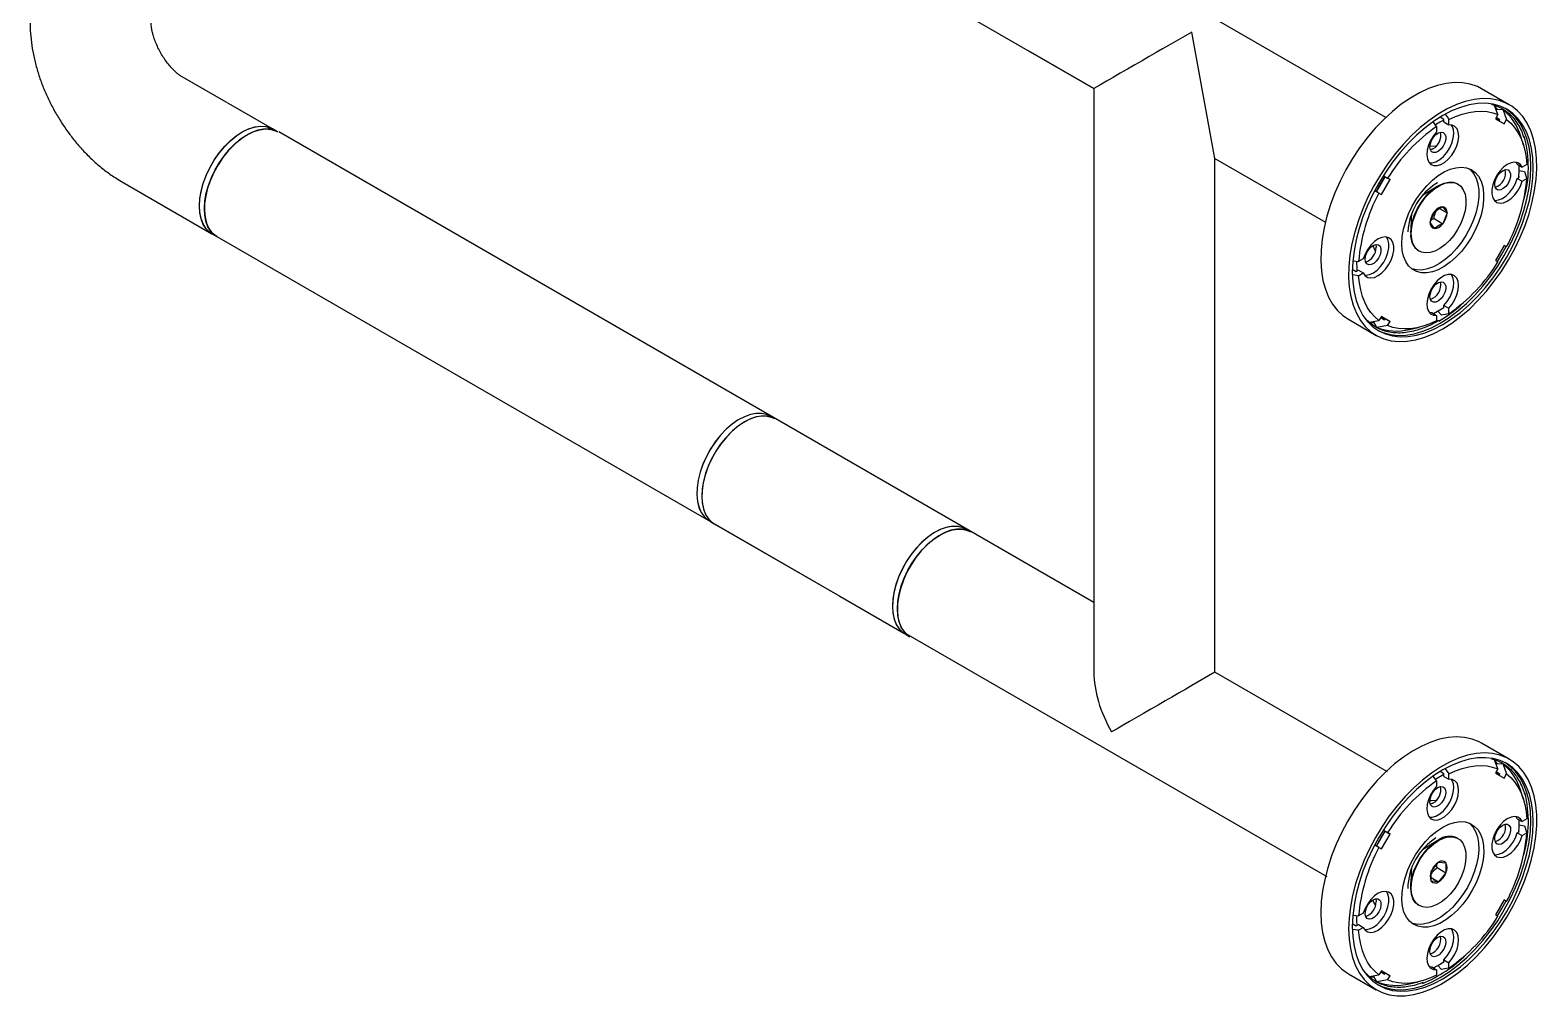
# Model space of a CAD drawing. Extents: x 0 to 3255, y 0 to 2385.
# Drawn here: x 1861.8 to 2297.4, y 958.9 to 1238.2 of the extents above; entities that cross this region are included whole.
import ezdxf

# ---------------------------------------------------------------- set-up
doc = ezdxf.new("R2010")
doc.units = 0
doc.header["$LTSCALE"] = 10
doc.header["$MEASUREMENT"] = 0
doc.layers.get('0').update_dxf_attribs({"linetype": 'CONTINUOUS'})

msp = doc.modelspace()

# ---------------------------------------------------------------- linework, layer by layer
at = {"color": 7, "linetype": 'Continuous', "lineweight": 25}
for p, q in [((2253.74, 1212.94), (2132.6, 1282.87)), ((2115.11, 1252.57), (2169.32, 1221.27)), ((2169.32, 1221.27), (2150.39, 1232.19)), ((1931.83, 1209.58), (1905.68, 1224.68)), ((2169.32, 1221.27), (2169.32, 1052.52)), ((2289.43, 1216.57), (2281.38, 1221.22)), ((2286.14, 1213.75), (2285.14, 1216.41)), ((2285.89, 1215.33), (2285.22, 1216.23)), ((2270.54, 1212.35), (2269.43, 1212.99)), ((2270.54, 1211.61), (2270.54, 1212.35)), ((2270.54, 1211.61), (2271.96, 1210.79)), ((2271.96, 1210.79), (2271.96, 1212.35)), ((2286.14, 1213.75), (2285.44, 1212.53)), ((2285.44, 1212.53), (2287.94, 1211.09)), ((2285.59, 1215.22), (2287.52, 1215.27)), ((2286.73, 1212.26), (2285.64, 1212.88)), ((2286.52, 1211.91), (2286.73, 1212.26)), ((2287.52, 1215.27), (2288.64, 1212.31)), ((2287.94, 1211.09), (2288.64, 1212.31)), ((1933.25, 1208.76), (1931.83, 1209.58)), ((2169.32, 1072.72), (1933.67, 1208.76)), ((2268.42, 1210.31), (2268.42, 1208.75)), ((2293.53, 1204.89), (2292.76, 1207.37)), ((2268.24, 1204.56), (2268.22, 1204.58)), ((2204.31, 1201.07), (2236.25, 1182.63)), ((2204.31, 1052.52), (2204.31, 1201.07)), ((2291.75, 1199.36), (2291.39, 1199.95)), ((2291.75, 1199.36), (2293.16, 1198.54)), ((2292.28, 1197.62), (2292.25, 1199.07)), ((2294.51, 1199.32), (2293.16, 1198.54)), ((1888.18, 1194.37), (1914.34, 1179.27)), ((2251.03, 1191.42), (2253.53, 1195.75)), ((2252.44, 1190.6), (2254.94, 1194.93)), ((2253.33, 1195.87), (2252.99, 1196.06)), ((2253.04, 1196.04), (2254.24, 1195.34)), ((2253.53, 1195.75), (2253.33, 1195.87)), ((2253.53, 1195.75), (2254.94, 1194.93)), ((2254.94, 1194.93), (2254.24, 1195.34)), ((2274.58, 1193.63), (2274.43, 1193.72)), ((2291.75, 1195.28), (2292.39, 1195.65)), ((2291.75, 1195.28), (2293.16, 1194.46)), ((2292.21, 1195.54), (2292.28, 1197.62)), ((2292.39, 1195.65), (2292.23, 1195.74)), ((2292.28, 1197.57), (2293.81, 1197.28)), ((2293.16, 1194.46), (2294.51, 1195.24)), ((2251.74, 1191.01), (2250.58, 1191.68)), ((2251.74, 1191.01), (2252.44, 1190.6)), ((2264.8, 1190.67), (2264.32, 1190.34)), ((2268.55, 1192.99), (2264.8, 1190.67)), ((2266.54, 1182.52), (2267.76, 1185.68)), ((2269.28, 1186.59), (2271.43, 1185.35)), ((2270.21, 1187.09), (2271.43, 1185.35)), ((2271.43, 1185.35), (2270.21, 1182.19)), ((2261.06, 1184.19), (2260.92, 1179.78)), ((2261.11, 1184.77), (2261.06, 1184.03)), ((2267.76, 1180.78), (2266.54, 1182.52)), ((2267.67, 1183.66), (2270.21, 1182.19)), ((1914.34, 1179.27), (1915.75, 1178.46)), ((1915.75, 1178.46), (2095.88, 1074.47)), ((2247.21, 1172.02), (2245.86, 1171.24)), ((2250.73, 1174.27), (2250.75, 1174.26)), ((2263.24, 1174.32), (2263.39, 1174.24)), ((2287.93, 1175.88), (2285.43, 1171.55)), ((2288.64, 1175.47), (2287.93, 1175.88)), ((2288.64, 1175.47), (2287.93, 1175.87)), ((2244.04, 1169.03), (2245.16, 1168.39)), ((2244.28, 1171.42), (2245.86, 1171.24)), ((2245.16, 1168.39), (2245.8, 1168.76)), ((2245.8, 1168.76), (2247.21, 1167.94)), ((2245.86, 1167.16), (2247.21, 1167.94)), ((2285.43, 1171.55), (2286.14, 1171.14)), ((2245.86, 1167.16), (2244.16, 1167.36)), ((2242.9, 1154.55), (2250.94, 1149.91)), ((2252.44, 1155.39), (2251.74, 1154.17)), ((2252.24, 1155.04), (2253.32, 1154.41)), ((2252.32, 1155.18), (2253.45, 1154.63)), ((2254.94, 1153.95), (2252.44, 1155.39)), ((2253.53, 1154.76), (2252.44, 1155.39)), ((2253.32, 1154.41), (2253.53, 1154.76)), ((2253.53, 1154.76), (2254.94, 1153.95)), ((2266.31, 1156.52), (2267, 1156.5)), ((2267, 1156.5), (2268.42, 1155.69)), ((2268.42, 1155.69), (2268.42, 1154.13)), ((2269.83, 1155.76), (2268.8, 1156.95)), ((2270.37, 1157.9), (2270.54, 1157.8)), ((2270.54, 1158.54), (2271.95, 1157.73)), ((2270.54, 1157.8), (2270.54, 1158.54)), ((2271.95, 1156.17), (2271.95, 1157.73)), ((2248.91, 1153.71), (2251.74, 1154.17)), ((2249.55, 1153.67), (2250.23, 1153.6)), ((2251.11, 1152.22), (2250.19, 1153.92)), ((2254.24, 1152.73), (2251.11, 1152.22)), ((2254.24, 1152.73), (2254.94, 1153.95)), ((2260.58, 1151.63), (2263.11, 1152.2)), ((2269.13, 1154.23), (2268.88, 1154.08)), ((2077.06, 1125.74), (2075.65, 1126.55)), ((2058.15, 1096.25), (2059.57, 1095.43)), ((2059.57, 1095.43), (2095.88, 1074.47)), ((2133.61, 1093.09), (2132.2, 1093.91)), ((2114.71, 1063.6), (2116.12, 1062.79)), ((2114.99, 1063.68), (2236.67, 993.44)), ((2254.17, 1023.74), (2204.3, 1052.53)), ((2289.43, 1027.38), (2281.38, 1032.03)), ((2270.54, 1023.15), (2269.43, 1023.8)), ((2270.89, 1024.6), (2271.96, 1023.16)), ((2286.14, 1024.56), (2285.13, 1027.22)), ((2285.9, 1026.12), (2285.23, 1027.03)), ((2286.14, 1024.56), (2285.44, 1023.34)), ((2285.59, 1026.02), (2287.52, 1026.08)), ((2287.52, 1026.08), (2288.64, 1023.12)), ((2268.42, 1021.12), (2267.47, 1022.41)), ((2268.42, 1021.12), (2268.42, 1019.56)), ((2270.54, 1022.41), (2270.54, 1023.15)), ((2270.54, 1022.41), (2271.96, 1021.6)), ((2271.96, 1021.6), (2271.96, 1023.16)), ((2285.44, 1023.34), (2287.94, 1021.9)), ((2286.6, 1022.85), (2285.56, 1023.55)), ((2286.72, 1023.06), (2285.64, 1023.69)), ((2286.52, 1022.71), (2286.72, 1023.06)), ((2287.94, 1021.9), (2288.64, 1023.12)), ((2268.24, 1015.37), (2268.22, 1015.38)), ((2293.53, 1015.7), (2292.76, 1018.17)), ((2291.75, 1010.16), (2291.39, 1010.76)), ((2251.03, 1002.23), (2253.53, 1006.55)), ((2253.33, 1006.67), (2252.99, 1006.87)), ((2253.02, 1006.85), (2254.24, 1006.15)), ((2253.53, 1006.55), (2253.33, 1006.67)), ((2253.53, 1006.55), (2254.94, 1005.74)), ((2291.75, 1010.16), (2293.16, 1009.35)), ((2291.75, 1006.08), (2292.39, 1006.45)), ((2292.17, 1008.4), (2293.81, 1008.09)), ((2292.39, 1006.45), (2292.23, 1006.55)), ((2294.51, 1010.13), (2293.16, 1009.35)), ((2251.74, 1001.82), (2250.57, 1002.49)), ((2252.44, 1001.41), (2254.94, 1005.74)), ((2254.94, 1005.74), (2254.24, 1006.15)), ((2268.55, 1003.8), (2264.8, 1001.48)), ((2274.58, 1004.44), (2274.43, 1004.52)), ((2291.75, 1006.08), (2293.16, 1005.27)), ((2293.16, 1005.27), (2294.51, 1006.05)), ((2251.74, 1001.82), (2252.44, 1001.41)), ((2264.8, 1001.48), (2264.32, 1001.14)), ((2261.06, 994.99), (2260.92, 990.59)), ((2261.11, 995.58), (2261.06, 994.99)), ((2266.87, 994.93), (2268.99, 997.57)), ((2268.56, 996.02), (2271.11, 994.55)), ((2268.99, 997.57), (2271.11, 997.38)), ((2271.11, 994.55), (2268.99, 991.91)), ((2266.83, 993.15), (2268.99, 991.91)), ((2268.99, 991.91), (2266.87, 992.1)), ((2250.73, 985.08), (2250.75, 985.07)), ((2263.24, 985.13), (2263.39, 985.04)), ((2287.93, 986.68), (2285.43, 982.35)), ((2288.64, 986.28), (2287.93, 986.68)), ((2288.64, 986.28), (2287.93, 986.68)), ((2244.27, 982.23), (2245.86, 982.05)), ((2247.21, 982.83), (2245.86, 982.05)), ((2285.43, 982.35), (2286.14, 981.95)), ((2244.04, 979.83), (2245.16, 979.19)), ((2245.86, 977.96), (2244.1, 978.17)), ((2245.16, 979.19), (2245.8, 979.56)), ((2245.8, 979.56), (2247.21, 978.74)), ((2245.86, 977.96), (2247.21, 978.74)), ((2266.31, 967.33), (2267.01, 967.31)), ((2267.01, 967.31), (2268.42, 966.49)), ((2267.5, 967.02), (2268.77, 967.72)), ((2268.77, 967.72), (2270.54, 968.82)), ((2269.83, 966.56), (2268.81, 967.74)), ((2270.38, 968.71), (2270.54, 968.61)), ((2270.54, 969.35), (2271.95, 968.53)), ((2270.54, 968.61), (2270.54, 969.35)), ((2271.95, 966.98), (2271.95, 968.53)), ((2242.9, 965.36), (2250.94, 960.71)), ((2248.88, 964.51), (2251.74, 964.98)), ((2249.42, 964.49), (2250.22, 964.4)), ((2251.11, 963.02), (2250.19, 964.72)), ((2254.24, 963.53), (2251.11, 963.02)), ((2252.44, 966.2), (2251.74, 964.98)), ((2252.24, 965.84), (2253.32, 965.22)), ((2254.94, 964.75), (2252.44, 966.2)), ((2253.53, 965.57), (2252.44, 966.2)), ((2253.32, 965.22), (2253.53, 965.57)), ((2253.53, 965.57), (2254.94, 964.75)), ((2254.24, 963.53), (2254.94, 964.75)), ((2260.58, 962.43), (2263.11, 963.01)), ((2268.42, 966.49), (2268.42, 964.94))]:
    msp.add_line(p, q, dxfattribs=at)
for p, q in [((2204.31, 1201.07), (2197.6, 1237.6)), ((2095.88, 1074.47), (2114.36, 1063.82))]:
    msp.add_line(p, q)
at = {"color": 7, "linetype": 'Continuous', "lineweight": 25, "flags": 128}
for points in [[(2197.6, 1237.6), (2190.9, 1233.73), (2189.16, 1232.73), (2187.29, 1231.65), (2185.31, 1230.51), (2183.26, 1229.32), (2181.16, 1228.11), (2179.05, 1226.89), (2176.95, 1225.68), (2174.9, 1224.5), (2172.93, 1223.36), (2171.05, 1222.28), (2169.32, 1221.27), (2169.32, 1221.27)], [(2281.38, 1221.22), (2280.19, 1221.83), (2278.14, 1222.55), (2275.94, 1222.94), (2273.61, 1223.01), (2271.18, 1222.75), (2268.66, 1222.16), (2266.08, 1221.26), (2263.46, 1220.04), (2260.83, 1218.52), (2258.21, 1216.72), (2255.63, 1214.64), (2253.11, 1212.32), (2250.67, 1209.77), (2248.34, 1207.02), (2246.14, 1204.08), (2244.09, 1201), (2242.21, 1197.79), (2240.52, 1194.49), (2239.02, 1191.13), (2237.74, 1187.73), (2236.69, 1184.34), (2235.88, 1180.99), (2235.31, 1177.69), (2234.99, 1174.5), (2234.93, 1171.42), (2235.12, 1168.5), (2235.56, 1165.77), (2236.25, 1163.23), (2237.19, 1160.93), (2238.35, 1158.88), (2239.74, 1157.1), (2241.34, 1155.61), (2242.9, 1154.55)], [(2270.19, 1151.81), (2272.81, 1153.47), (2275.41, 1155.41), (2277.97, 1157.61), (2280.45, 1160.05), (2282.83, 1162.71), (2285.1, 1165.56), (2287.23, 1168.57), (2289.2, 1171.72), (2290.99, 1174.98), (2292.59, 1178.31), (2293.97, 1181.69), (2295.14, 1185.09), (2296.07, 1188.47), (2296.76, 1191.8), (2297.21, 1195.05), (2297.4, 1198.18), (2297.33, 1201.18), (2297.02, 1204.02), (2296.45, 1206.65), (2295.64, 1209.07), (2294.59, 1211.25), (2293.31, 1213.17), (2291.82, 1214.81), (2290.12, 1216.15), (2288.24, 1217.18), (2286.19, 1217.9), (2283.99, 1218.3), (2281.66, 1218.36), (2279.23, 1218.1), (2276.71, 1217.52), (2274.12, 1216.61), (2271.51, 1215.39), (2268.88, 1213.88), (2266.26, 1212.07), (2263.68, 1210), (2261.16, 1207.68), (2258.72, 1205.12), (2256.39, 1202.37), (2254.19, 1199.43), (2252.14, 1196.35), (2250.26, 1193.14), (2248.56, 1189.84), (2247.07, 1186.48), (2245.79, 1183.09), (2244.74, 1179.7), (2243.93, 1176.34), (2243.36, 1173.05), (2243.04, 1169.85), (2242.98, 1166.78), (2243.17, 1163.86), (2243.61, 1161.12), (2244.3, 1158.59), (2245.24, 1156.29), (2246.4, 1154.24), (2247.79, 1152.46), (2249.38, 1150.97), (2251.18, 1149.78), (2253.14, 1148.9), (2255.27, 1148.34), (2257.54, 1148.11), (2259.92, 1148.21), (2262.4, 1148.63), (2264.96, 1149.38), (2267.56, 1150.44), (2270.19, 1151.81)], [(2270.19, 1153.03), (2272.75, 1154.66), (2275.29, 1156.56), (2277.78, 1158.72), (2280.2, 1161.11), (2282.52, 1163.72), (2284.72, 1166.51), (2286.78, 1169.47), (2288.68, 1172.56), (2290.41, 1175.75), (2291.94, 1179.01), (2293.26, 1182.31), (2294.35, 1185.63), (2295.22, 1188.92), (2295.84, 1192.15), (2296.22, 1195.3), (2296.34, 1198.34), (2296.22, 1201.22), (2295.84, 1203.94), (2295.22, 1206.45), (2294.36, 1208.75), (2293.26, 1210.79), (2291.94, 1212.57), (2290.41, 1214.07), (2288.69, 1215.27), (2286.78, 1216.17), (2284.72, 1216.74), (2282.52, 1217), (2280.2, 1216.92), (2277.78, 1216.53), (2275.29, 1215.81), (2272.76, 1214.78), (2270.19, 1213.45), (2267.63, 1211.82), (2265.09, 1209.92), (2262.6, 1207.76), (2260.18, 1205.37), (2257.86, 1202.76), (2255.66, 1199.97), (2253.6, 1197.01), (2251.7, 1193.92), (2249.97, 1190.73), (2248.44, 1187.47), (2247.12, 1184.17), (2246.02, 1180.85), (2245.16, 1177.56), (2244.54, 1174.33), (2244.16, 1171.18), (2244.03, 1168.14), (2244.16, 1165.26), (2244.53, 1162.54), (2245.16, 1160.03), (2246.02, 1157.73), (2247.12, 1155.69), (2248.44, 1153.91), (2249.97, 1152.41), (2251.69, 1151.21), (2253.59, 1150.31), (2255.65, 1149.74), (2257.86, 1149.48), (2260.18, 1149.56), (2262.59, 1149.95), (2265.08, 1150.67), (2267.62, 1151.7), (2270.19, 1153.03)], [(2269.48, 1153.44), (2272.04, 1155.07), (2274.58, 1156.97), (2277.07, 1159.12), (2279.49, 1161.52), (2281.81, 1164.13), (2284.01, 1166.92), (2286.07, 1169.88), (2287.97, 1172.96), (2289.7, 1176.16), (2291.23, 1179.42), (2292.55, 1182.72), (2293.65, 1186.04), (2294.51, 1189.33), (2295.13, 1192.56), (2295.51, 1195.71), (2295.64, 1198.74), (2295.51, 1201.63), (2295.14, 1204.35), (2294.51, 1206.86), (2293.65, 1209.15), (2292.55, 1211.2), (2291.23, 1212.98), (2289.7, 1214.48), (2288.33, 1215.47)], [(2268.42, 1210.31), (2268.19, 1210.63), (2267.48, 1211.59)], [(2270.54, 1212.14), (2269.38, 1211.54), (2268.12, 1210.81)], [(2270.87, 1213.82), (2271.73, 1212.67), (2271.96, 1212.35)], [(2271.96, 1212.35), (2273.9, 1213.22), (2275.81, 1213.89), (2277.69, 1214.37), (2279.52, 1214.65), (2281.3, 1214.73), (2283, 1214.6), (2284.62, 1214.28), (2286.14, 1213.75)], [(2286.6, 1212.04), (2286.43, 1212.17), (2285.56, 1212.75)], [(2288.64, 1212.31), (2289.86, 1211.25), (2290.95, 1210.01), (2291.9, 1208.6), (2292.72, 1207.02), (2293.4, 1205.3), (2293.92, 1203.43), (2294.29, 1201.43), (2294.51, 1199.32)], [(1910.71, 1187.28), (1910.84, 1189.39), (1911.22, 1191.6), (1911.83, 1193.86), (1912.68, 1196.14), (1913.74, 1198.38), (1914.98, 1200.54), (1916.4, 1202.58), (1917.95, 1204.45), (1919.6, 1206.12), (1921.33, 1207.55), (1923.09, 1208.71), (1924.85, 1209.58), (1926.57, 1210.14), (1928.23, 1210.39), (1929.77, 1210.3), (1931.19, 1209.9), (1931.83, 1209.58)], [(1914.34, 1179.27), (1913.64, 1179.75), (1912.6, 1180.8), (1911.77, 1182.12), (1911.17, 1183.69), (1910.82, 1185.49), (1910.72, 1187.46), (1910.86, 1189.58), (1911.26, 1191.79), (1911.9, 1194.06), (1912.76, 1196.34), (1913.84, 1198.57), (1915.1, 1200.73), (1916.53, 1202.75), (1918.09, 1204.61), (1919.75, 1206.25), (1921.48, 1207.66), (1923.24, 1208.8), (1925, 1209.64), (1926.72, 1210.18), (1928.37, 1210.39), (1929.9, 1210.28), (1931.3, 1209.85), (1931.83, 1209.58)], [(1915.75, 1178.46), (1915.05, 1178.93), (1914.01, 1179.98), (1913.18, 1181.3), (1912.59, 1182.88), (1912.23, 1184.67), (1912.13, 1186.65), (1912.28, 1188.76), (1912.67, 1190.98), (1913.31, 1193.25), (1914.18, 1195.52), (1915.25, 1197.76), (1916.52, 1199.91), (1917.94, 1201.94), (1919.5, 1203.79), (1921.16, 1205.44), (1922.89, 1206.84), (1924.65, 1207.98), (1926.41, 1208.83), (1928.13, 1209.36), (1929.78, 1209.58), (1931.32, 1209.46), (1932.72, 1209.03), (1933.25, 1208.76)], [(1933.25, 1208.76), (1932.28, 1209.21), (1930.83, 1209.54), (1929.26, 1209.54), (1927.58, 1209.22), (1925.84, 1208.59), (1924.08, 1207.64), (1922.33, 1206.42)], [(2268.42, 1208.75), (2267.47, 1207.58), (2266.67, 1206.25), (2266.07, 1204.85), (2265.71, 1203.45), (2265.6, 1202.13), (2265.75, 1200.96), (2266.15, 1200.02), (2266.78, 1199.35), (2267.61, 1198.99), (2268.58, 1198.97), (2269.64, 1199.29), (2270.74, 1199.92), (2271.8, 1200.83), (2272.77, 1201.98), (2273.6, 1203.28), (2274.23, 1204.68), (2274.63, 1206.09), (2274.79, 1207.43), (2274.67, 1208.62), (2274.31, 1209.6), (2273.71, 1210.32), (2272.91, 1210.72), (2271.96, 1210.79)], [(2266.31, 1199.79), (2267.17, 1199.79), (2268.23, 1200.11), (2269.32, 1200.74), (2270.39, 1201.65), (2271.36, 1202.79), (2272.19, 1204.1), (2272.82, 1205.5), (2273.22, 1206.91), (2273.37, 1208.25), (2273.26, 1209.44), (2272.9, 1210.42), (2272.65, 1210.78)], [(2266.48, 1204.36), (2266.6, 1205.3), (2266.96, 1206.27), (2267.52, 1207.19), (2268.21, 1207.94), (2268.97, 1208.44), (2269.7, 1208.65), (2270.33, 1208.54), (2270.8, 1208.12), (2271.04, 1207.44), (2271.04, 1206.56), (2270.8, 1205.59), (2270.33, 1204.64), (2269.7, 1203.79), (2268.97, 1203.16), (2268.21, 1202.79), (2267.52, 1202.74), (2266.96, 1203.01), (2266.6, 1203.57), (2266.48, 1204.36)], [(1922.33, 1206.42), (1920.61, 1204.93), (1918.98, 1203.21), (1917.46, 1201.3), (1916.09, 1199.22), (1914.88, 1197.04), (1913.87, 1194.78), (1913.08, 1192.51), (1912.52, 1190.25), (1912.2, 1188.06), (1912.14, 1185.99), (1912.32, 1184.07), (1912.75, 1182.34), (1913.43, 1180.84), (1914.32, 1179.61), (1915.43, 1178.66), (1915.75, 1178.46)], [(2268.22, 1204.58), (2268.12, 1204.58), (2266.48, 1204.48)], [(2267.36, 1203.85), (2266.62, 1203.57), (2266.61, 1203.56)], [(2258.35, 1176.41), (2258.47, 1178.47), (2258.85, 1180.64), (2259.47, 1182.86), (2260.31, 1185.09), (2261.37, 1187.28), (2262.62, 1189.38), (2264.02, 1191.35), (2265.56, 1193.15), (2267.19, 1194.74), (2268.89, 1196.09), (2270.62, 1197.15), (2272.34, 1197.93), (2274.01, 1198.39), (2275.6, 1198.53), (2277.08, 1198.34), (2278.41, 1197.83), (2279.56, 1197.01), (2280.52, 1195.89), (2281.25, 1194.51), (2281.75, 1192.88), (2282, 1191.05), (2282, 1189.06), (2281.75, 1186.94), (2281.25, 1184.74), (2280.51, 1182.51), (2279.56, 1180.29), (2278.41, 1178.14), (2277.08, 1176.1), (2275.6, 1174.2), (2274.01, 1172.5), (2272.34, 1171.03), (2270.62, 1169.82), (2268.89, 1168.9), (2267.19, 1168.28), (2265.56, 1167.98), (2264.02, 1168.01), (2262.61, 1168.36), (2261.37, 1169.02), (2260.31, 1170), (2259.47, 1171.25), (2258.85, 1172.76), (2258.47, 1174.49), (2258.35, 1176.41)], [(2277.82, 1198.1), (2278.15, 1197.82), (2279.1, 1196.71), (2279.83, 1195.32), (2280.33, 1193.7), (2280.58, 1191.87), (2280.58, 1189.87), (2280.33, 1187.75), (2279.83, 1185.55), (2279.1, 1183.32), (2278.15, 1181.11), (2276.99, 1178.96), (2275.66, 1176.91), (2274.19, 1175.02), (2272.6, 1173.32), (2270.92, 1171.85), (2269.21, 1170.64), (2267.48, 1169.72), (2265.78, 1169.1), (2264.14, 1168.8), (2262.61, 1168.82), (2261.2, 1169.17), (2261.14, 1169.2)], [(2293.16, 1198.54), (2292.63, 1199.33), (2291.88, 1199.82), (2290.96, 1199.98), (2289.93, 1199.81), (2288.84, 1199.31), (2287.75, 1198.51), (2286.74, 1197.46), (2285.84, 1196.21), (2285.12, 1194.84), (2284.62, 1193.43), (2284.36, 1192.05), (2284.36, 1190.79), (2284.62, 1189.71), (2285.12, 1188.88), (2285.84, 1188.34), (2286.74, 1188.12), (2287.75, 1188.25), (2288.84, 1188.7), (2289.93, 1189.45), (2290.96, 1190.47), (2291.88, 1191.69), (2292.62, 1193.05), (2293.16, 1194.46)], [(2253.45, 1195.8), (2251.94, 1193.29), (2250.95, 1191.46)], [(2260.92, 1179.45), (2261.05, 1181.16), (2261.42, 1182.96), (2262.04, 1184.79), (2262.87, 1186.6), (2263.9, 1188.32), (2265.08, 1189.91), (2266.39, 1191.31), (2267.77, 1192.47), (2269.19, 1193.36), (2270.6, 1193.95), (2271.95, 1194.22), (2273.2, 1194.17), (2274.31, 1193.79), (2274.43, 1193.72)], [(2261.07, 1179.36), (2261.2, 1181.07), (2261.57, 1182.87), (2262.19, 1184.7), (2263.02, 1186.51), (2264.05, 1188.23), (2265.23, 1189.82), (2266.54, 1191.22), (2267.92, 1192.38), (2269.34, 1193.27), (2270.75, 1193.87), (2272.1, 1194.14), (2273.35, 1194.08), (2274.46, 1193.7), (2275.39, 1193.01), (2276.12, 1192.02), (2276.62, 1190.77), (2276.87, 1189.31), (2276.87, 1187.67), (2276.62, 1185.91), (2276.12, 1184.08), (2275.39, 1182.26), (2274.46, 1180.48), (2273.35, 1178.82), (2272.1, 1177.32), (2270.75, 1176.04), (2269.34, 1175.01), (2267.92, 1174.26), (2266.54, 1173.83), (2265.23, 1173.72), (2264.05, 1173.94), (2263.02, 1174.48), (2262.19, 1175.32), (2261.57, 1176.44), (2261.2, 1177.81), (2261.07, 1179.36)], [(2285.04, 1188.97), (2285.32, 1188.94), (2286.34, 1189.06), (2287.42, 1189.51), (2288.51, 1190.27), (2289.55, 1191.29), (2290.46, 1192.51), (2291.21, 1193.86), (2291.75, 1195.28)], [(2285.21, 1193.54), (2285.34, 1194.48), (2285.7, 1195.45), (2286.25, 1196.36), (2286.94, 1197.11), (2287.7, 1197.62), (2288.43, 1197.83), (2289.06, 1197.72), (2289.53, 1197.3), (2289.77, 1196.61), (2289.77, 1195.74), (2289.53, 1194.77), (2289.06, 1193.81), (2288.43, 1192.97), (2287.7, 1192.33), (2286.94, 1191.97), (2286.25, 1191.92), (2285.7, 1192.19), (2285.34, 1192.75), (2285.21, 1193.54)], [(2293.81, 1197.28), (2294.44, 1195.46), (2294.51, 1195.24)], [(1914.34, 1179.27), (1913.74, 1179.67), (1912.68, 1180.69), (1911.83, 1181.99), (1911.22, 1183.55), (1910.84, 1185.32), (1910.71, 1187.28)], [(2247.21, 1167.94), (2247.75, 1167.15), (2248.5, 1166.66), (2249.42, 1166.5), (2250.45, 1166.67), (2251.54, 1167.17), (2252.62, 1167.97), (2253.64, 1169.02), (2254.54, 1170.27), (2255.25, 1171.64), (2255.76, 1173.05), (2256.02, 1174.43), (2256.02, 1175.69), (2255.76, 1176.77), (2255.26, 1177.6), (2254.54, 1178.14), (2253.64, 1178.36), (2252.62, 1178.23), (2251.54, 1177.78), (2250.45, 1177.03), (2249.42, 1176.01), (2248.5, 1174.79), (2247.75, 1173.43), (2247.21, 1172.02)], [(2247.58, 1167.34), (2248, 1167.31), (2249.04, 1167.49), (2250.12, 1167.99), (2251.21, 1168.79), (2252.23, 1169.84), (2253.12, 1171.08), (2253.84, 1172.45), (2254.34, 1173.87), (2254.6, 1175.25), (2254.6, 1176.51), (2254.34, 1177.59), (2253.92, 1178.33)], [(2247.74, 1171.92), (2247.87, 1172.85), (2248.23, 1173.83), (2248.78, 1174.74), (2249.48, 1175.49), (2250.23, 1176), (2250.96, 1176.21), (2251.6, 1176.09), (2252.06, 1175.67), (2252.31, 1174.99), (2252.31, 1174.12), (2252.06, 1173.15), (2251.6, 1172.19), (2250.96, 1171.35), (2250.23, 1170.71), (2249.48, 1170.35), (2248.78, 1170.3), (2248.23, 1170.57), (2247.87, 1171.13), (2247.74, 1171.92)], [(2249.94, 1175.84), (2250.47, 1174.71), (2250.73, 1174.27)], [(2250.8, 1176.19), (2250.8, 1176.18), (2250.92, 1175.39)], [(2285.98, 1171.23), (2287.27, 1173.37), (2288.48, 1175.57)], [(2245.28, 1171.26), (2245.3, 1169.11), (2245.34, 1168.49)], [(2270.54, 1158.54), (2271.49, 1159.72), (2272.29, 1161.04), (2272.89, 1162.45), (2273.26, 1163.85), (2273.37, 1165.17), (2273.22, 1166.34), (2272.81, 1167.28), (2272.65, 1167.51)], [(2251.74, 1154.17), (2250.52, 1155.23), (2249.43, 1156.47), (2248.47, 1157.88), (2247.65, 1159.46), (2246.98, 1161.18), (2246.46, 1163.05), (2246.08, 1165.05), (2245.86, 1167.16)], [(2271.95, 1157.73), (2272.91, 1158.9), (2273.71, 1160.23), (2274.3, 1161.63), (2274.67, 1163.03), (2274.78, 1164.35), (2274.63, 1165.52), (2274.23, 1166.46), (2273.6, 1167.13), (2272.77, 1167.49), (2271.8, 1167.51), (2270.73, 1167.19), (2269.64, 1166.56), (2268.58, 1165.65), (2267.6, 1164.5), (2266.78, 1163.2), (2266.15, 1161.8), (2265.74, 1160.39), (2265.59, 1159.05), (2265.7, 1157.86), (2266.07, 1156.88), (2266.67, 1156.16), (2267.47, 1155.76), (2268.42, 1155.69)], [(2266.47, 1161.1), (2266.6, 1162.03), (2266.96, 1163.01), (2267.52, 1163.92), (2268.21, 1164.67), (2268.96, 1165.18), (2269.7, 1165.38), (2270.33, 1165.27), (2270.79, 1164.85), (2271.04, 1164.17), (2271.04, 1163.29), (2270.79, 1162.33), (2270.33, 1161.37), (2269.7, 1160.52), (2268.96, 1159.89), (2268.21, 1159.52), (2267.52, 1159.48), (2266.96, 1159.75), (2266.6, 1160.31), (2266.47, 1161.1)], [(2267.5, 1156.22), (2269.38, 1157.27), (2270.54, 1158.01)], [(2271.95, 1156.17), (2270.33, 1155.85), (2269.83, 1155.76)], [(2251.34, 1151.41), (2252.89, 1150.72), (2254.95, 1150.15), (2257.15, 1149.89), (2259.47, 1149.96), (2261.89, 1150.36), (2264.38, 1151.08), (2266.91, 1152.11), (2269.48, 1153.44)], [(2268.42, 1154.13), (2266.48, 1153.26), (2264.56, 1152.59), (2262.68, 1152.11), (2260.85, 1151.83), (2259.08, 1151.75), (2257.38, 1151.88), (2255.76, 1152.2), (2254.24, 1152.73)], [(2075.65, 1126.55), (2074.69, 1127), (2073.24, 1127.33), (2071.67, 1127.34), (2070, 1127.02), (2068.26, 1126.39), (2066.5, 1125.45), (2064.74, 1124.22), (2063.03, 1122.74), (2061.4, 1121.02), (2059.87, 1119.11), (2058.5, 1117.04), (2057.29, 1114.85), (2056.28, 1112.6), (2055.48, 1110.32), (2054.92, 1108.06), (2054.6, 1105.87), (2054.53, 1103.8), (2054.72, 1101.88), (2055.15, 1100.15), (2055.82, 1098.65), (2056.72, 1097.41), (2057.82, 1096.46), (2058.15, 1096.25)], [(2075.65, 1126.55), (2074.7, 1126.99), (2073.26, 1127.33), (2071.68, 1127.34), (2070.01, 1127.03), (2068.28, 1126.39), (2066.51, 1125.46), (2064.76, 1124.23), (2063.04, 1122.75), (2061.41, 1121.04), (2059.89, 1119.12), (2058.51, 1117.06), (2057.3, 1114.87), (2056.29, 1112.62), (2055.49, 1110.34), (2054.93, 1108.08), (2054.6, 1105.89), (2054.53, 1103.82), (2054.72, 1101.89), (2055.14, 1100.16), (2055.81, 1098.66), (2056.71, 1097.42)], [(2077.06, 1125.74), (2076.41, 1126.06), (2075, 1126.47), (2073.45, 1126.55), (2071.8, 1126.31), (2070.07, 1125.74), (2068.31, 1124.87), (2066.55, 1123.71), (2064.83, 1122.28), (2063.17, 1120.61), (2061.62, 1118.74), (2060.21, 1116.71), (2058.96, 1114.54), (2057.91, 1112.3), (2057.06, 1110.02), (2056.44, 1107.76), (2056.07, 1105.55), (2055.94, 1103.44), (2056.07, 1101.48), (2056.44, 1099.71), (2057.06, 1098.16), (2057.91, 1096.85), (2058.96, 1095.83), (2059.57, 1095.43)], [(2077.06, 1125.74), (2076.12, 1126.18), (2074.67, 1126.51), (2073.1, 1126.52), (2071.42, 1126.21), (2069.69, 1125.58), (2067.93, 1124.64), (2066.17, 1123.42), (2064.46, 1121.93), (2062.82, 1120.22), (2061.3, 1118.31), (2059.92, 1116.24), (2058.71, 1114.06), (2057.7, 1111.8), (2056.9, 1109.52), (2056.34, 1107.27), (2056.02, 1105.08), (2055.95, 1103), (2056.13, 1101.08), (2056.56, 1099.35), (2057.23, 1097.85), (2058.12, 1096.61)], [(2056.71, 1097.42), (2057.81, 1096.47), (2058.15, 1096.25)], [(2058.12, 1096.61), (2059.22, 1095.65), (2059.57, 1095.43)], [(2132.2, 1093.91), (2131.56, 1094.23), (2130.14, 1094.63), (2128.59, 1094.72), (2126.94, 1094.47), (2125.21, 1093.91), (2123.45, 1093.04), (2121.69, 1091.88), (2119.97, 1090.45), (2118.31, 1088.78), (2116.77, 1086.91), (2115.35, 1084.87), (2114.1, 1082.71), (2113.05, 1080.47), (2112.2, 1078.19), (2111.58, 1075.93), (2111.21, 1073.72), (2111.08, 1071.61), (2111.21, 1069.65), (2111.58, 1067.88), (2112.2, 1066.32), (2113.05, 1065.02), (2114.1, 1064), (2114.71, 1063.6)], [(2132.2, 1093.91), (2131.26, 1094.34), (2129.81, 1094.68), (2128.24, 1094.69), (2126.57, 1094.38), (2124.83, 1093.75), (2123.07, 1092.81), (2121.31, 1091.59), (2119.6, 1090.1), (2117.96, 1088.39), (2116.44, 1086.48), (2115.06, 1084.41), (2113.85, 1082.23), (2112.84, 1079.97), (2112.04, 1077.69), (2111.48, 1075.44), (2111.16, 1073.25), (2111.09, 1071.17), (2111.27, 1069.25), (2111.7, 1067.52), (2112.37, 1066.02), (2113.26, 1064.77)], [(2133.61, 1093.09), (2132.67, 1093.53), (2131.23, 1093.86), (2129.65, 1093.87), (2127.98, 1093.56), (2126.24, 1092.93), (2124.48, 1091.99), (2122.72, 1090.77), (2121.01, 1089.29), (2119.38, 1087.57), (2117.86, 1085.66), (2116.48, 1083.59), (2115.27, 1081.41), (2114.26, 1079.15), (2113.46, 1076.88), (2112.89, 1074.62), (2112.57, 1072.43), (2112.5, 1070.35), (2112.68, 1068.43), (2113.11, 1066.7), (2113.78, 1065.2), (2114.68, 1063.96)], [(2114.5, 1079.74), (2115.56, 1081.98), (2116.82, 1084.14), (2118.24, 1086.17), (2119.79, 1088.03), (2121.45, 1089.69), (2123.17, 1091.11), (2124.93, 1092.26), (2126.69, 1093.12), (2128.42, 1093.67), (2130.07, 1093.9), (2131.61, 1093.81), (2133.02, 1093.39), (2133.61, 1093.09)], [(2116.12, 1062.79), (2115.47, 1063.22), (2114.42, 1064.25), (2113.59, 1065.56), (2112.98, 1067.12), (2112.61, 1068.91), (2112.5, 1070.87), (2112.63, 1072.98), (2113.02, 1075.2), (2113.64, 1077.46), (2114.5, 1079.74)], [(2113.26, 1064.77), (2114.36, 1063.82), (2114.71, 1063.6)], [(2114.68, 1063.96), (2115.78, 1063), (2116.12, 1062.79)], [(2204.31, 1052.53), (2197.6, 1048.65), (2195.86, 1047.65), (2193.99, 1046.57), (2192.02, 1045.43), (2189.97, 1044.25), (2187.87, 1043.03), (2185.76, 1041.81), (2183.66, 1040.6), (2181.61, 1039.42), (2179.63, 1038.28), (2177.76, 1037.2), (2176.02, 1036.19), (2174.44, 1035.28)], [(2281.38, 1032.03), (2280.68, 1032.41), (2278.67, 1033.2), (2276.5, 1033.68), (2274.2, 1033.83), (2271.79, 1033.65), (2269.29, 1033.15), (2266.72, 1032.32), (2264.11, 1031.18), (2261.48, 1029.73), (2258.86, 1028), (2256.27, 1025.99), (2253.73, 1023.73), (2251.27, 1021.23), (2248.91, 1018.53), (2246.68, 1015.63), (2244.59, 1012.58), (2242.66, 1009.4), (2240.92, 1006.12), (2239.37, 1002.78), (2238.04, 999.39), (2236.93, 995.99), (2236.06, 992.63), (2235.43, 989.31), (2235.05, 986.09), (2234.92, 982.98)], [(2242.97, 978.34), (2243.1, 975.38), (2243.48, 972.59), (2244.11, 970), (2244.98, 967.64), (2246.09, 965.53), (2247.42, 963.68), (2248.97, 962.12), (2250.71, 960.85), (2252.64, 959.89), (2254.73, 959.26), (2256.96, 958.94), (2259.32, 958.96), (2261.78, 959.3), (2264.31, 959.97), (2266.91, 960.95), (2269.53, 962.25), (2272.16, 963.84), (2274.77, 965.71), (2277.34, 967.85), (2279.84, 970.23), (2282.25, 972.83), (2284.55, 975.64), (2286.71, 978.61), (2288.72, 981.73), (2290.56, 984.96), (2292.21, 988.28), (2293.65, 991.65), (2294.87, 995.05), (2295.86, 998.43), (2296.61, 1001.78), (2297.12, 1005.05), (2297.37, 1008.22), (2297.37, 1011.26), (2297.12, 1014.13), (2296.61, 1016.82), (2295.86, 1019.3), (2294.87, 1021.54), (2293.65, 1023.52), (2292.21, 1025.23), (2290.56, 1026.65), (2288.72, 1027.76), (2286.71, 1028.56), (2284.55, 1029.03), (2282.25, 1029.18), (2279.84, 1029), (2277.34, 1028.5), (2274.77, 1027.67), (2272.16, 1026.53), (2269.53, 1025.09), (2266.91, 1023.35), (2264.32, 1021.35), (2261.78, 1019.08), (2259.32, 1016.59), (2256.96, 1013.88), (2254.73, 1010.99), (2252.64, 1007.94), (2250.71, 1004.76), (2248.97, 1001.48), (2247.42, 998.13), (2246.09, 994.74), (2244.98, 991.35), (2244.11, 987.98), (2243.48, 984.67), (2243.1, 981.44), (2242.97, 978.34)], [(2244.03, 978.95), (2244.16, 976.06), (2244.53, 973.35), (2245.16, 970.83), (2246.02, 968.54), (2247.12, 966.49), (2248.44, 964.71), (2249.97, 963.21), (2251.69, 962.01), (2253.59, 961.12), (2255.66, 960.54), (2257.86, 960.29), (2260.18, 960.36), (2262.59, 960.76), (2265.08, 961.48), (2267.62, 962.51), (2270.19, 963.84), (2272.75, 965.47), (2275.29, 967.37), (2277.78, 969.52), (2280.2, 971.92), (2282.52, 974.52), (2284.72, 977.32), (2286.78, 980.28), (2288.68, 983.36), (2290.41, 986.55), (2291.94, 989.82), (2293.26, 993.12), (2294.35, 996.44), (2295.22, 999.73), (2295.84, 1002.96), (2296.22, 1006.11), (2296.34, 1009.14), (2296.22, 1012.03), (2295.84, 1014.75), (2295.22, 1017.26), (2294.35, 1019.55), (2293.26, 1021.6), (2291.94, 1023.38), (2290.41, 1024.88), (2288.69, 1026.08), (2286.78, 1026.97), (2284.72, 1027.55), (2282.52, 1027.8), (2280.2, 1027.73), (2277.78, 1027.33), (2275.29, 1026.62), (2272.75, 1025.59), (2270.19, 1024.25), (2267.63, 1022.63), (2265.09, 1020.73), (2262.6, 1018.57), (2260.18, 1016.17), (2257.86, 1013.57), (2255.66, 1010.77), (2253.6, 1007.82), (2251.69, 1004.73), (2249.97, 1001.54), (2248.44, 998.27), (2247.12, 994.97), (2246.02, 991.66), (2245.16, 988.37), (2244.54, 985.13), (2244.16, 981.98), (2244.03, 978.95)], [(2251.34, 962.22), (2252.89, 961.53), (2254.95, 960.95), (2257.15, 960.7), (2259.47, 960.77), (2261.89, 961.17), (2264.38, 961.88), (2266.92, 962.91), (2269.48, 964.25), (2272.04, 965.87), (2274.58, 967.77), (2277.07, 969.93), (2279.49, 972.33), (2281.81, 974.93), (2284.01, 977.73), (2286.07, 980.68), (2287.98, 983.77), (2289.7, 986.96), (2291.23, 990.23), (2292.55, 993.53), (2293.65, 996.84), (2294.51, 1000.13), (2295.14, 1003.37), (2295.51, 1006.52), (2295.64, 1009.55), (2295.51, 1012.44), (2295.14, 1015.15), (2294.51, 1017.67), (2293.65, 1019.96), (2292.55, 1022.01), (2291.23, 1023.79), (2289.7, 1025.29), (2288.33, 1026.28)], [(2271.96, 1023.16), (2273.9, 1024.02), (2275.81, 1024.7), (2277.69, 1025.18), (2279.52, 1025.45), (2281.3, 1025.53), (2283, 1025.41), (2284.61, 1025.08), (2286.14, 1024.56)], [(2268.42, 1019.56), (2267.47, 1018.39), (2266.67, 1017.06), (2266.07, 1015.66), (2265.71, 1014.25), (2265.6, 1012.93), (2265.75, 1011.77), (2266.15, 1010.82), (2266.78, 1010.15), (2267.61, 1009.8), (2268.58, 1009.78), (2269.64, 1010.1), (2270.74, 1010.73), (2271.8, 1011.64), (2272.77, 1012.78), (2273.6, 1014.09), (2274.23, 1015.49), (2274.63, 1016.9), (2274.78, 1018.23), (2274.67, 1019.43), (2274.31, 1020.41), (2273.71, 1021.12), (2272.91, 1021.53), (2271.96, 1021.6)], [(2266.31, 1010.59), (2267.16, 1010.6), (2268.23, 1010.91), (2269.32, 1011.54), (2270.39, 1012.46), (2271.36, 1013.6), (2272.19, 1014.91), (2272.82, 1016.3), (2273.22, 1017.71), (2273.37, 1019.05), (2273.26, 1020.25), (2272.89, 1021.23), (2272.65, 1021.58)], [(2268.78, 1019.15), (2269.52, 1019.44), (2270.19, 1019.4), (2270.7, 1019.06), (2271, 1018.43), (2271.07, 1017.6), (2270.88, 1016.64), (2270.47, 1015.67), (2269.87, 1014.79), (2269.15, 1014.1), (2268.4, 1013.66), (2267.68, 1013.53), (2267.09, 1013.72), (2266.67, 1014.22), (2266.49, 1014.96), (2266.55, 1015.86), (2266.85, 1016.84), (2267.36, 1017.78), (2268.03, 1018.57), (2268.78, 1019.15)], [(2270.54, 1022.95), (2269.99, 1022.67), (2268.14, 1021.63)], [(2288.64, 1023.12), (2289.86, 1022.06), (2290.95, 1020.82), (2291.9, 1019.4), (2292.72, 1017.83), (2293.4, 1016.1), (2293.92, 1014.24), (2294.29, 1012.24), (2294.51, 1010.13)], [(2268.22, 1015.38), (2266.9, 1015.34), (2266.48, 1015.29)], [(2267.36, 1014.66), (2266.62, 1014.37), (2266.61, 1014.37)], [(2293.16, 1009.35), (2292.63, 1010.14), (2291.88, 1010.63), (2290.96, 1010.79), (2289.93, 1010.62), (2288.84, 1010.12), (2287.75, 1009.32), (2286.74, 1008.26), (2285.84, 1007.02), (2285.12, 1005.65), (2284.62, 1004.24), (2284.36, 1002.86), (2284.36, 1001.59), (2284.62, 1000.51), (2285.12, 999.68), (2285.84, 999.14), (2286.74, 998.93), (2287.75, 999.05), (2288.84, 999.51), (2289.93, 1000.26), (2290.96, 1001.28), (2291.88, 1002.5), (2292.63, 1003.86), (2293.16, 1005.27)], [(2253.45, 1006.6), (2252.37, 1004.83), (2250.95, 1002.26)], [(2270.19, 1007.72), (2271.91, 1008.57), (2273.6, 1009.11), (2275.22, 1009.33), (2276.72, 1009.22), (2278.09, 1008.79), (2279.29, 1008.05), (2280.3, 1007), (2281.09, 1005.68), (2281.64, 1004.12), (2281.96, 1002.34), (2282.02, 1000.38), (2281.83, 998.28), (2281.4, 996.1), (2280.72, 993.87), (2279.82, 991.65), (2278.71, 989.48), (2277.42, 987.4), (2275.98, 985.47), (2274.42, 983.72), (2272.76, 982.19), (2271.05, 980.91), (2269.32, 979.91), (2267.61, 979.21), (2265.96, 978.83), (2264.39, 978.78), (2262.95, 979.05), (2261.66, 979.63), (2260.56, 980.53), (2259.66, 981.72), (2258.98, 983.16), (2258.54, 984.84), (2258.36, 986.72), (2258.42, 988.75), (2258.73, 990.89), (2259.29, 993.1), (2260.08, 995.34), (2261.09, 997.54), (2262.29, 999.67), (2263.66, 1001.68), (2265.16, 1003.53), (2266.78, 1005.17), (2268.47, 1006.58), (2270.19, 1007.72)], [(2277.82, 1008.91), (2277.88, 1008.86), (2278.88, 1007.82), (2279.67, 1006.5), (2280.23, 1004.93), (2280.54, 1003.15), (2280.61, 1001.19), (2280.42, 999.1), (2279.98, 996.92), (2279.31, 994.69), (2278.4, 992.46), (2277.3, 990.29), (2276.01, 988.22), (2274.57, 986.28), (2273, 984.53), (2271.35, 983), (2269.64, 981.72), (2267.91, 980.73), (2266.2, 980.03), (2264.54, 979.65), (2262.98, 979.59), (2261.54, 979.86), (2261.14, 980)], [(2287.51, 1008.33), (2288.25, 1008.62), (2288.92, 1008.58), (2289.43, 1008.24), (2289.74, 1007.61), (2289.8, 1006.78), (2289.61, 1005.82), (2289.2, 1004.85), (2288.6, 1003.97), (2287.89, 1003.28), (2287.13, 1002.84), (2286.41, 1002.71), (2285.82, 1002.9), (2285.4, 1003.4), (2285.22, 1004.13), (2285.28, 1005.04), (2285.59, 1006.02), (2286.1, 1006.95), (2286.76, 1007.75), (2287.51, 1008.33)], [(2292.21, 1006.35), (2292.27, 1007.73), (2292.25, 1009.88)], [(2293.81, 1008.09), (2294.44, 1006.27), (2294.51, 1006.05)], [(2263.24, 985.13), (2263.11, 985.21), (2262.23, 985.98), (2261.55, 987.03), (2261.12, 988.34), (2260.93, 989.85), (2260.99, 991.53), (2261.31, 993.31), (2261.86, 995.14), (2262.65, 996.95), (2263.63, 998.71), (2264.77, 1000.33), (2266.05, 1001.78), (2267.42, 1003.01), (2268.84, 1003.97)], [(2268.99, 1003.88), (2270.4, 1004.55), (2271.77, 1004.91), (2273.05, 1004.93), (2274.2, 1004.63), (2275.18, 1004.01), (2275.96, 1003.1), (2276.52, 1001.91), (2276.83, 1000.5), (2276.9, 998.9), (2276.7, 997.16), (2276.27, 995.35), (2275.59, 993.52), (2274.71, 991.73), (2273.64, 990.03), (2272.42, 988.49), (2271.09, 987.14), (2269.7, 986.04), (2268.28, 985.22), (2266.88, 984.71), (2265.55, 984.52), (2264.33, 984.66), (2263.26, 985.12), (2262.38, 985.89), (2261.71, 986.94), (2261.27, 988.25), (2261.08, 989.76), (2261.14, 991.44), (2261.46, 993.22), (2262.01, 995.05), (2262.8, 996.87), (2263.78, 998.62), (2264.93, 1000.25), (2266.2, 1001.69), (2267.57, 1002.92), (2268.99, 1003.88)], [(2285.04, 999.77), (2285.32, 999.75), (2286.34, 999.87), (2287.42, 1000.32), (2288.51, 1001.08), (2289.55, 1002.1), (2290.46, 1003.32), (2291.21, 1004.67), (2291.75, 1006.08)], [(2247.21, 978.74), (2247.75, 977.95), (2248.5, 977.46), (2249.42, 977.3), (2250.45, 977.47), (2251.54, 977.98), (2252.62, 978.78), (2253.64, 979.83), (2254.54, 981.07), (2255.25, 982.44), (2255.76, 983.86), (2256.02, 985.23), (2256.02, 986.5), (2255.76, 987.58), (2255.25, 988.41), (2254.54, 988.95), (2253.64, 989.16), (2252.62, 989.04), (2251.54, 988.59), (2250.45, 987.83), (2249.42, 986.81), (2248.5, 985.59), (2247.75, 984.24), (2247.21, 982.83)], [(2247.58, 978.15), (2248, 978.12), (2249.04, 978.29), (2250.12, 978.79), (2251.21, 979.59), (2252.23, 980.64), (2253.12, 981.89), (2253.84, 983.26), (2254.34, 984.67), (2254.6, 986.05), (2254.6, 987.31), (2254.34, 988.39), (2253.92, 989.13)], [(2250.04, 986.7), (2250.79, 986.99), (2251.45, 986.96), (2251.96, 986.61), (2252.27, 985.99), (2252.33, 985.15), (2252.15, 984.2), (2251.73, 983.23), (2251.13, 982.35), (2250.42, 981.65), (2249.66, 981.21), (2248.95, 981.08), (2248.35, 981.28), (2247.94, 981.77), (2247.75, 982.51), (2247.81, 983.41), (2248.12, 984.39), (2248.63, 985.33), (2249.3, 986.13), (2250.04, 986.7)], [(2249.94, 986.64), (2250.28, 985.87), (2250.73, 985.08)], [(2250.8, 986.99), (2250.8, 986.98), (2250.92, 986.19)], [(2285.98, 982.04), (2287.27, 984.18), (2288.48, 986.38)], [(2234.92, 982.98), (2235.05, 980.02), (2235.43, 977.24), (2236.06, 974.65), (2236.93, 972.29), (2238.04, 970.18), (2239.37, 968.33), (2240.92, 966.76), (2242.66, 965.5), (2242.9, 965.36)], [(2245.28, 982.07), (2245.28, 980.6), (2245.34, 979.29)], [(2251.74, 964.98), (2250.52, 966.04), (2249.43, 967.28), (2248.47, 968.69), (2247.66, 970.26), (2246.98, 971.99), (2246.46, 973.86), (2246.08, 975.85), (2245.86, 977.96)], [(2271.95, 968.53), (2272.91, 969.71), (2273.71, 971.03), (2274.31, 972.44), (2274.67, 973.84), (2274.78, 975.16), (2274.63, 976.33), (2274.23, 977.27), (2273.6, 977.94), (2272.77, 978.29), (2271.8, 978.31), (2270.74, 978), (2269.64, 977.37), (2268.58, 976.45), (2267.6, 975.31), (2266.78, 974), (2266.15, 972.61), (2265.74, 971.2), (2265.59, 969.86), (2265.7, 968.66), (2266.07, 967.68), (2266.67, 966.97), (2267.47, 966.57), (2268.42, 966.49)], [(2268.77, 975.88), (2269.52, 976.17), (2270.18, 976.14), (2270.7, 975.79), (2271, 975.17), (2271.06, 974.33), (2270.88, 973.38), (2270.46, 972.41), (2269.87, 971.53), (2269.15, 970.83), (2268.4, 970.39), (2267.68, 970.26), (2267.08, 970.46), (2266.67, 970.95), (2266.48, 971.69), (2266.55, 972.59), (2266.85, 973.57), (2267.36, 974.51), (2268.03, 975.31), (2268.77, 975.88)], [(2270.54, 969.35), (2271.49, 970.52), (2272.29, 971.85), (2272.89, 973.25), (2273.26, 974.66), (2273.37, 975.98), (2273.22, 977.14), (2272.82, 978.09), (2272.65, 978.31)], [(2252.32, 965.98), (2253.26, 965.52), (2253.45, 965.43)], [(2268.42, 964.94), (2266.48, 964.07), (2264.56, 963.4), (2262.69, 962.92), (2260.85, 962.64), (2259.08, 962.56), (2257.38, 962.68), (2255.76, 963.01), (2254.24, 963.53)], [(2271.95, 966.98), (2271.72, 966.93), (2269.83, 966.56)]]:
    msp.add_lwpolyline(points, dxfattribs=at)
at = {"color": 7, "linetype": 'Continuous', "lineweight": 25}
for centre, radius, start, end in [((2277.81, 1203.14), 15.54, 15.7799, 51.3043), ((2297.02, 1169.01), 50.23, 124.6994, 148.3907), ((2265.13, 1207.75), 4.49, 299.7846, 11.374), ((2260.2, 1198.44), 34.74, 344.2142, 15.0095), ((2277.72, 1178.86), 17.67, 120.8865, 176.6685), ((2283.99, 1196.9), 4.37, 287.9497, 12.0557), ((2244.44, 1199.37), 50.25, 331.6025, 355.2885), ((2295.94, 1167.11), 50.25, 151.6025, 175.2885), ((2271.85, 1182.28), 5.32, 140.2247, 177.3562), ((2270.4, 1183.94), 3.16, 93.4209, 146.5621), ((2269.93, 1185.59), 1.52, 350.7415, 79.4395), ((2266.12, 1185.59), 5.32, 320.2247, 357.3562), ((2268.04, 1182.28), 1.52, 170.7415, 259.4395), ((2267.57, 1183.93), 3.16, 273.4209, 326.5621), ((2266.49, 1178.88), 5.6, 174.1827, 234.4964), ((2246.44, 1175.37), 4.49, 288.6304, 0.2081), ((2243.36, 1197.47), 50.23, 304.6994, 328.3907), ((2265.26, 1164.45), 4.37, 287.95, 12.0552), ((2246.35, 1191.72), 44.01, 301.0415, 314.0135), ((2256.76, 1166.68), 15.53, 248.6623, 284.2299), ((2277.81, 1013.95), 15.53, 15.7794, 51.3093), ((2297.02, 979.82), 50.23, 124.7016, 148.3922), ((2265.13, 1018.55), 4.49, 299.7864, 11.374), ((2259.77, 1009.3), 35.17, 344.3164, 13.768), ((2283.99, 1007.71), 4.37, 287.9497, 12.0557), ((2277.71, 989.73), 17.64, 122.4911, 179.0619), ((2272.1, 999.6), 5.45, 64.61, 126.6957), ((2244.44, 1010.17), 50.25, 331.604, 355.2912), ((2295.94, 977.92), 50.25, 151.604, 175.2912), ((2269.95, 996.39), 1.52, 40.5256, 129.2446), ((2269.69, 993.52), 3.16, 153.435, 206.5586), ((2271.85, 993.09), 5.32, 122.6355, 159.7711), ((2266.12, 996.39), 5.32, 302.6355, 339.7711), ((2268.28, 995.96), 3.16, 333.435, 26.5586), ((2268.02, 993.09), 1.52, 220.5256, 309.2446), ((2246.44, 986.18), 4.49, 288.6304, 0.2098), ((2243.36, 1008.27), 50.23, 304.7016, 328.3922), ((2265.26, 975.26), 4.37, 287.95, 12.0557), ((2249.61, 998.46), 38.82, 292.2633, 314.7236), ((2256.76, 977.49), 15.53, 248.6676, 284.2293)]:
    msp.add_arc(centre, radius, start, end, dxfattribs=at)
msp.add_ellipse((2186.81, 1042.42), major_axis=(-12.37, 21.43), ratio=0.577335, start_param=0.785358, end_param=1.570756, dxfattribs=at)
for points, knots in [([(1861.76, 1240.14), (1861.77, 1239.44), (1861.8, 1237.6), (1862.08, 1234.58), (1862.66, 1231.09), (1863.49, 1227.6), (1864.57, 1224.13), (1865.88, 1220.72), (1867.41, 1217.38), (1869.14, 1214.13), (1871.07, 1210.99), (1873.18, 1207.98), (1875.47, 1205.11), (1877.94, 1202.4), (1880.57, 1199.87), (1883.37, 1197.55), (1885.92, 1195.73), (1887.56, 1194.74), (1888.18, 1194.37)], [0, 0, 0, 0, 0.039673, 0.104935, 0.17038, 0.235931, 0.301322, 0.366475, 0.431418, 0.496255, 0.561127, 0.62617, 0.691523, 0.757353, 0.823801, 0.890955, 0.958794, 1, 1, 1, 1]), ([(1905.68, 1224.68), (1905.58, 1224.73), (1905.32, 1224.89), (1904.72, 1225.31), (1903.89, 1225.99), (1902.96, 1226.9), (1901.96, 1228.01), (1900.96, 1229.3), (1899.99, 1230.74), (1899.11, 1232.28), (1898.34, 1233.86), (1897.72, 1235.41), (1897.26, 1236.86), (1896.95, 1238.15), (1896.79, 1239.23), (1896.75, 1239.84), (1896.75, 1240.08), (1896.75, 1240.14)], [0, 0, 0, 0, 0.03852, 0.105835, 0.173958, 0.243832, 0.315652, 0.389263, 0.464269, 0.540126, 0.616223, 0.691758, 0.766228, 0.83932, 0.911023, 0.981761, 1, 1, 1, 1]), ([(2284.25, 1216.71), (2284.88, 1216.52), (2286.13, 1216.15), (2287.83, 1215.24), (2289.38, 1214.07), (2290.76, 1212.63), (2291.95, 1210.95), (2292.92, 1209.11), (2293.4, 1207.73), (2293.62, 1207.08)], [0, 0, 0, 0, 0.144034, 0.289419, 0.435158, 0.580797, 0.726004, 0.870674, 1, 1, 1, 1]), ([(2267.67, 1183.66), (2267.77, 1184.29), (2267.93, 1185.18), (2268.37, 1185.91), (2268.5, 1186.12)], [0, 0, 0, 0, 0.702387, 1, 1, 1, 1]), ([(2267.76, 1185.68), (2268.41, 1186.12), (2269.17, 1186.63), (2270.08, 1187.03), (2270.21, 1187.09)], [0, 0, 0, 0, 0.861151, 1, 1, 1, 1]), ([(2266.85, 1183.32), (2266.96, 1183.38), (2267.21, 1183.52), (2267.51, 1183.61), (2267.67, 1183.66)], [0, 0, 0, 0, 0.472858, 1, 1, 1, 1]), ([(2270.21, 1182.19), (2270.08, 1182.14), (2269.17, 1181.73), (2268.41, 1181.22), (2267.76, 1180.78)], [0, 0, 0, 0, 0.138849, 1, 1, 1, 1]), ([(2263.55, 1151.67), (2263.34, 1151.6), (2262.35, 1151.23), (2260.64, 1150.86), (2258.43, 1150.56), (2256.32, 1150.58), (2254.32, 1150.86), (2252.45, 1151.44), (2250.71, 1152.28), (2249.15, 1153.43), (2248.11, 1154.36), (2247.65, 1154.98), (2247.6, 1155.06)], [0, 0, 0, 0, 0.031816, 0.150011, 0.268301, 0.38679, 0.505605, 0.624858, 0.744576, 0.864626, 0.984666, 1, 1, 1, 1]), ([(2268.88, 1154.08), (2268.46, 1153.85), (2267.25, 1153.17), (2265.46, 1152.32), (2264.12, 1151.87), (2263.55, 1151.67)], [0, 0, 0, 0, 0.232844, 0.676075, 1, 1, 1, 1]), ([(2284.27, 1027.49), (2284.79, 1027.35), (2285.95, 1027.03), (2287.58, 1026.2), (2289.15, 1025.07), (2290.56, 1023.67), (2291.78, 1022.03), (2292.8, 1020.13), (2293.46, 1018.55), (2293.72, 1017.54), (2293.78, 1017.31)], [0, 0, 0, 0, 0.1162022, 0.2566803, 0.3975417, 0.5383806, 0.678835, 0.8187733, 0.9582389, 1, 1, 1, 1]), ([(2266.87, 992.1), (2266.85, 992.24), (2266.74, 993.24), (2266.81, 994.15), (2266.87, 994.93)], [0, 0, 0, 0, 0.138849, 1, 1, 1, 1]), ([(2266.85, 994.04), (2267.01, 994.34), (2267.43, 995.09), (2268.14, 995.67), (2268.56, 996.02)], [0, 0, 0, 0, 0.394968, 1, 1, 1, 1]), ([(2268.56, 996.02), (2268.52, 996.18), (2268.45, 996.49), (2268.45, 996.77), (2268.45, 996.9)], [0, 0, 0, 0, 0.526885, 1, 1, 1, 1]), ([(2271.11, 997.38), (2271.05, 996.6), (2270.99, 995.69), (2271.09, 994.69), (2271.11, 994.55)], [0, 0, 0, 0, 0.861151, 1, 1, 1, 1]), ([(2264.48, 962.8), (2263.81, 962.56), (2262.35, 962.04), (2260.19, 961.58), (2258.01, 961.35), (2255.92, 961.42), (2253.94, 961.76), (2252.09, 962.39), (2250.39, 963.3), (2248.99, 964.33), (2248.23, 965.18), (2247.91, 965.52)], [0, 0, 0, 0, 0.100693, 0.216637, 0.332692, 0.448966, 0.565584, 0.682647, 0.800154, 0.91794, 1, 1, 1, 1])]:
    msp.add_open_spline(points, degree=3, knots=knots, dxfattribs=at)

doc.saveas('drawing.dxf')
